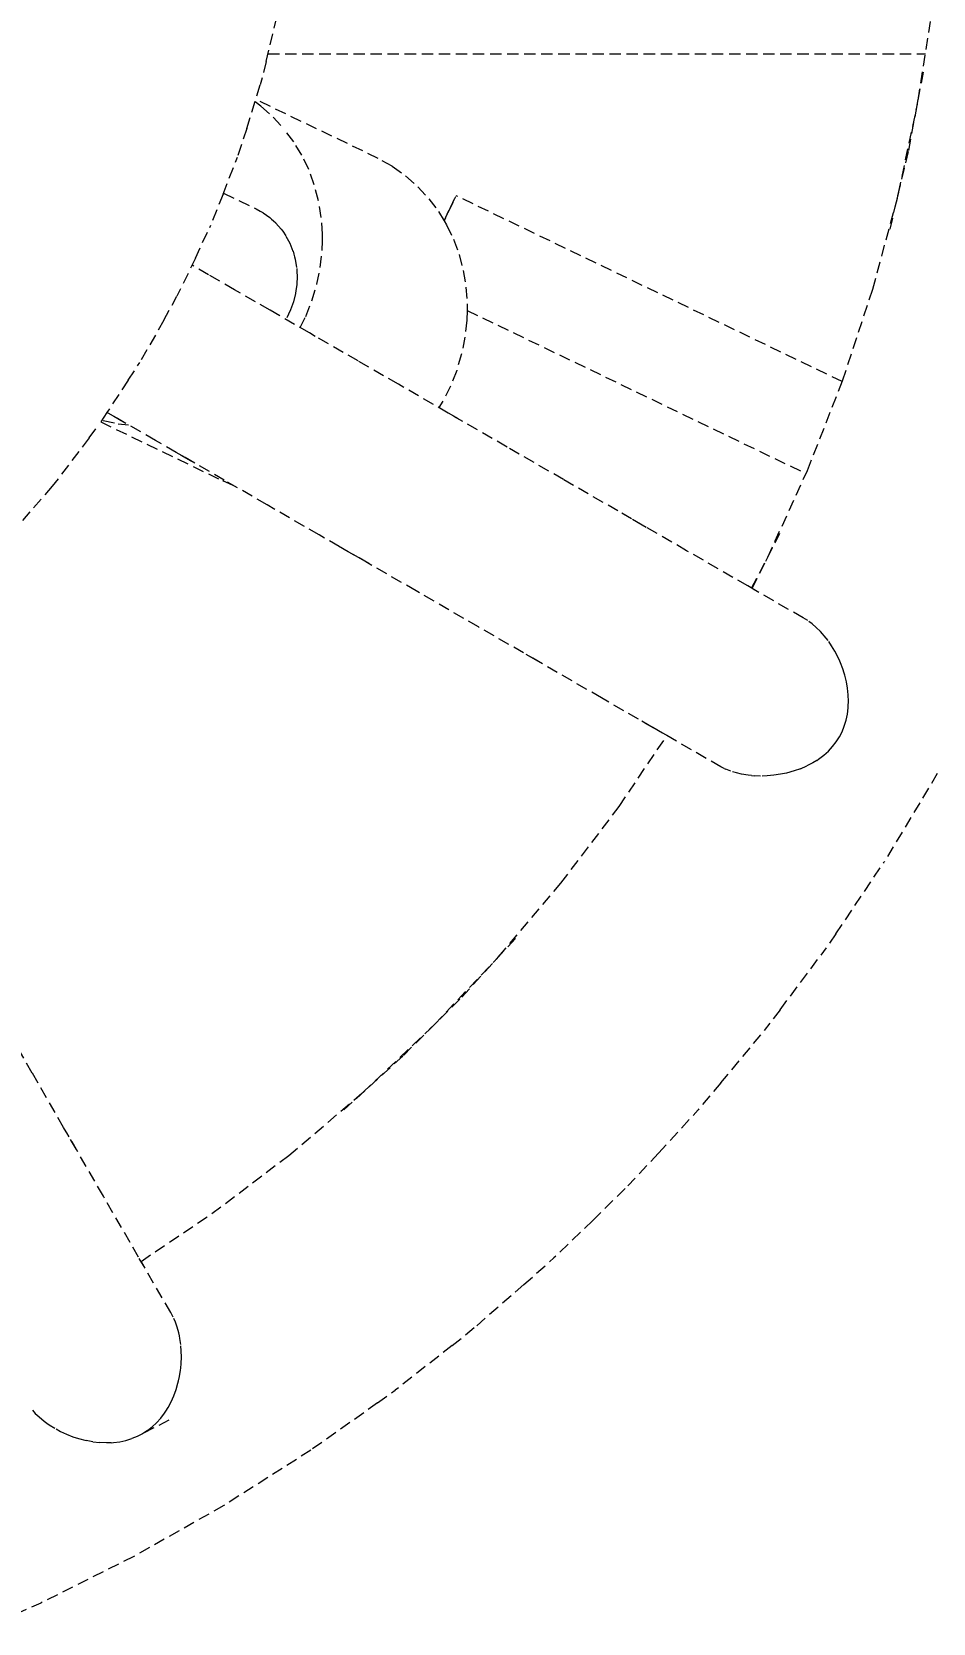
# Model space of a CAD drawing. Header units: millimetres. Extents: x -3111 to 2953, y -2449 to 2811.
# Drawn here: x 416.8 to 517.4, y -23.8 to 153.8 of the extents above; entities that cross this region are included whole.
import ezdxf

# ---------------------------------------------------------------- set-up
doc = ezdxf.new("R2010")
doc.units = ezdxf.units.MM
doc.linetypes.add('HIDDEN', pattern=[1.905, 1.27, -0.635])
for name, color, linetype in [('DIKOM_ЗОНА', 90, 'Continuous'), ('DIKOM_ОБЪЕКТ', 7, 'Continuous'), ('DIKOM_РАЗМЕР_ОБЪЕКТА', 7, 'Continuous')]:
    doc.layers.add(name, color=color, linetype=linetype)
doc.styles.add('style1', font='arialbd.ttf', dxfattribs={"width": 0.8})
doc.dimstyles.new('1-50', dxfattribs={"dimtxt": 300, "dimasz": 200, "dimexe": 100, "dimexo": 0, "dimgap": 100, "dimtad": 1, "dimtxsty": 'style1', "dimcen": 200, "dimclrd": 7, "dimclre": 7, "dimclrt": 7, "dimadec": 1, "dimazin": 2, "dimtfac": 1, "dimtmove": 0, "dimatfit": 2, "dimfxl": 0, "dimlwd": 25, "dimlwe": 18, "dimarcsym": 0})

# ---------------------------------------------------------------- blocks, each defined once
blk = doc.blocks.new('*D0')
at = {"layer": 'Defpoints', "color": 0, "transparency": 16777216}
for p in [(1362.98, 623.05), (-717.19, -260.39)]:
    blk.add_point(p, dxfattribs=at)
at = {"layer": 'DIKOM_РАЗМЕР_ОБЪЕКТА', "color": 7, "lineweight": 25, "transparency": 16777216}
for p, q in [((1362.98, 623.05), (2780.32, 1224.99)), ((-533.11, -182.21), (1178.9, 544.87))]:
    blk.add_line(p, q, dxfattribs=at)
at = {"layer": 'DIKOM_РАЗМЕР_ОБЪЕКТА', "color": 7, "transparency": 16777216}
for points in [[(1165.87, 575.55), (1191.93, 514.19), (1362.98, 623.05)], [(-546.14, -151.53), (-520.08, -212.89), (-717.19, -260.39)]]:
    blk.add_solid(points, dxfattribs=at)
at = {"layer": 'DIKOM_РАЗМЕР_ОБЪЕКТА', "color": 7, "transparency": 16777216, "insert": (2050.93, 1228.64), "char_height": 300, "attachment_point": 5, "rotation": 23.0107, "style": 'style1'}
blk.add_mtext('{\\fArial|b0|i0|c204|p34;\\H1.16667x;∅2260}', dxfattribs=at)

msp = doc.modelspace()

# ---------------------------------------------------------------- linework, layer by layer
at = {"layer": 'DIKOM_ЗОНА', "color": 3, "lineweight": 15}
msp.add_circle((322.894, 181.327), 2629.975, dxfattribs=at)
at = {"layer": 'DIKOM_ОБЪЕКТ', "color": 7, "linetype": 'HIDDEN', "lineweight": 15}
for p, q in [((515.713, 146.18), (517.332, 156.616)), ((442.963, 150.498), (444.301, 156.097)), ((443.165, 151.346), (516.514, 151.344)), ((442.963, 150.498), (442.297, 147.871)), ((514.653, 140.562), (516.327, 149.437)), ((440.79, 143.019), (442.297, 147.871)), ((442.366, 145.508), (441.706, 145.967)), ((455.442, 139.667), (441.791, 146.241)), ((513.52, 135.776), (515.621, 145.694)), ((515.592, 145.555), (515.727, 146.276)), ((442.366, 145.508), (443.738, 144.259)), ((443.738, 144.259), (444.957, 142.927)), ((440.79, 143.019), (439.735, 139.801)), ((446.024, 141.511), (444.957, 142.927)), ((446.938, 140.013), (446.024, 141.511)), ((512.572, 131.773), (514.653, 140.562)), ((438.152, 135.692), (439.735, 139.801)), ((447.701, 138.428), (446.938, 140.013)), ((456.998, 138.786), (455.442, 139.667)), ((456.998, 138.786), (458.516, 137.731)), ((448.32, 136.72), (447.701, 138.428)), ((458.516, 137.731), (459.887, 136.482)), ((438.152, 135.692), (436.629, 131.924)), ((438.19, 135.792), (441.841, 134.033)), ((448.789, 134.915), (448.32, 136.72)), ((459.887, 136.482), (461.106, 135.15)), ((461.106, 135.15), (462.173, 133.734)), ((463.78, 134.737), (463.972, 135.136)), ((464.094, 135.391), (463.831, 134.844)), ((464.094, 135.391), (463.831, 134.844)), ((464.094, 135.391), (463.972, 135.136)), ((464.094, 135.391), (463.972, 135.136)), ((507.239, 114.749), (464.147, 135.501)), ((510.646, 125.062), (513.386, 135.21)), ((513.36, 135.113), (513.547, 135.904)), ((441.843, 134.032), (442.279, 133.79)), ((442.279, 133.79), (442.572, 133.627)), ((442.632, 133.594), (443.358, 133.071)), ((449.1, 133.061), (448.789, 134.915)), ((462.173, 133.734), (462.801, 132.705)), ((463.78, 134.737), (462.801, 132.705)), ((462.801, 132.705), (463.78, 134.737)), ((462.801, 132.705), (463.185, 133.503)), ((463.185, 133.503), (463.518, 134.193)), ((463.518, 134.193), (463.78, 134.737)), ((463.78, 134.737), (463.684, 134.538)), ((435.059, 128.545), (436.629, 131.924)), ((443.367, 133.065), (443.556, 132.893)), ((443.556, 132.893), (443.783, 132.686)), ((443.783, 132.686), (444.03, 132.46)), ((444.039, 132.452), (444.623, 131.782)), ((444.639, 131.763), (444.792, 131.54)), ((444.792, 131.54), (445.154, 131.015)), ((449.24, 131.207), (449.1, 133.061)), ((462.801, 132.705), (463.088, 132.236)), ((463.088, 132.236), (463.851, 130.65)), ((445.16, 131.005), (445.453, 130.459)), ((445.453, 130.459), (445.586, 130.209)), ((445.597, 130.188), (445.94, 129.331)), ((449.202, 129.374), (449.225, 130.465)), ((449.225, 130.465), (449.24, 131.207)), ((463.851, 130.65), (464.469, 128.943)), ((435.059, 128.545), (432.993, 124.277)), ((445.945, 129.32), (446.041, 128.976)), ((446.041, 128.976), (446.12, 128.69)), ((446.12, 128.69), (446.195, 128.425)), ((446.198, 128.413), (446.352, 127.489)), ((448.986, 127.499), (449.202, 129.374)), ((464.469, 128.943), (464.939, 127.138)), ((436.527, 126.68), (434.674, 127.75)), ((439.419, 125.01), (436.527, 126.68)), ((446.361, 127.361), (446.382, 127.023)), ((446.412, 126.522), (446.371, 125.593)), ((446.382, 127.023), (446.411, 126.534)), ((448.601, 125.615), (448.986, 127.499)), ((464.939, 127.138), (465.249, 125.284)), ((443.394, 122.715), (439.419, 125.01)), ((446.23, 124.603), (445.995, 123.673)), ((446.307, 125.13), (446.231, 124.615)), ((446.37, 125.561), (446.307, 125.13)), ((448.06, 123.774), (448.601, 125.615)), ((465.249, 125.284), (465.39, 123.429)), ((507.275, 114.842), (510.646, 125.062)), ((431.524, 121.606), (432.993, 124.277)), ((447.769, 120.189), (443.394, 122.715)), ((445.659, 122.746), (445.441, 122.293)), ((445.877, 123.348), (445.663, 122.758)), ((445.991, 123.662), (445.877, 123.348)), ((447.374, 122.022), (448.06, 123.774)), ((465.374, 122.687), (465.352, 121.597)), ((465.39, 123.429), (465.374, 122.687)), ((465.375, 122.7), (503.195, 104.487)), ((431.524, 121.606), (428.843, 116.897)), ((445.441, 122.293), (445.242, 121.879)), ((446.746, 120.78), (447.374, 122.022)), ((465.352, 121.597), (465.135, 119.721)), ((448.434, 119.805), (447.769, 120.189)), ((453.199, 117.054), (448.434, 119.805)), ((465.135, 119.721), (464.751, 117.839)), ((464.751, 117.839), (464.21, 115.996)), ((427.56, 114.903), (428.843, 116.897)), ((457.704, 114.453), (453.199, 117.054)), ((464.21, 115.996), (463.523, 114.245)), ((427.56, 114.903), (425.185, 111.309)), ((463.256, 111.248), (457.704, 114.453)), ((463.523, 114.245), (462.681, 112.58)), ((503.348, 104.821), (507.275, 114.842)), ((462.681, 112.58), (462.222, 111.845)), ((425.185, 111.309), (424.199, 109.817)), ((437.685, 103.873), (424.475, 110.235)), ((424.768, 110.406), (426.447, 110.044)), ((427.036, 110.24), (425.185, 111.308)), ((426.355, 110.633), (425.389, 111.19)), ((430.603, 108.18), (426.355, 110.633)), ((464.406, 110.584), (463.256, 111.248)), ((469.83, 107.452), (463.901, 110.875)), ((423.182, 108.462), (419.083, 103.07)), ((423.182, 108.462), (424.199, 109.817)), ((426.447, 110.044), (427.584, 109.923)), ((434.573, 105.888), (430.603, 108.18)), ((433.902, 106.275), (432.903, 106.853)), ((476.139, 103.81), (469.83, 107.452)), ((438.277, 103.749), (433.902, 106.275)), ((498.932, 95.154), (503.348, 104.821)), ((419.083, 103.07), (413.518, 96.689)), ((439.281, 103.165), (437.685, 103.873)), ((443.048, 100.995), (438.277, 103.749)), ((482.201, 100.31), (476.139, 103.81)), ((448.864, 97.637), (443.048, 100.995)), ((485.374, 98.477), (482.201, 100.31)), ((489.874, 95.88), (482.821, 99.952)), ((497.188, 91.658), (500.279, 97.852)), ((454.41, 94.436), (448.864, 97.637)), ((453.765, 94.808), (451.013, 96.397)), ((459.701, 91.38), (453.765, 94.808)), ((496.688, 91.946), (489.874, 95.88)), ((497.125, 91.694), (498.772, 94.833)), ((498.703, 94.7), (498.969, 95.235)), ((466.647, 87.37), (459.701, 91.38)), ((497.741, 91.338), (496.688, 91.946)), ((502.89, 88.374), (497.29, 91.598)), ((473.33, 83.512), (466.647, 87.37)), ((503.381, 88.073), (502.89, 88.374)), ((503.863, 87.722), (503.526, 87.973)), ((504.335, 87.321), (503.863, 87.722)), ((504.794, 86.872), (504.335, 87.321)), ((505.032, 86.614), (504.794, 86.872)), ((505.233, 86.38), (505.032, 86.614)), ((505.648, 85.848), (505.233, 86.38)), ((506.04, 85.277), (505.729, 85.736)), ((506.405, 84.67), (506.04, 85.277)), ((472.709, 83.87), (471.964, 84.3)), ((480.382, 79.44), (472.709, 83.87)), ((506.739, 84.031), (506.405, 84.67)), ((506.958, 83.551), (506.739, 84.031)), ((507.034, 83.368), (506.958, 83.551)), ((507.293, 82.679), (507.034, 83.368)), ((507.449, 82.201), (507.293, 82.679)), ((507.516, 81.97), (507.449, 82.201)), ((507.694, 81.246), (507.516, 81.97)), ((507.82, 80.518), (507.694, 81.246)), ((507.895, 79.785), (507.82, 80.518)), ((487.798, 75.159), (480.382, 79.44)), ((507.808, 77.621), (507.895, 78.324)), ((507.923, 79.05), (507.895, 79.785)), ((507.895, 78.324), (507.912, 78.577)), ((507.912, 78.577), (507.923, 79.05)), ((487.196, 75.506), (484.883, 76.842)), ((507.463, 76.295), (507.662, 76.945)), ((507.662, 76.945), (507.808, 77.621)), ((482.341, 67.338), (487.665, 75.235)), ((493.697, 71.748), (487.196, 75.506)), ((506.563, 74.541), (506.912, 75.083)), ((506.912, 75.083), (507.212, 75.673)), ((507.212, 75.673), (507.463, 76.295)), ((504.595, 72.612), (505.178, 73.05)), ((505.178, 73.05), (505.695, 73.52)), ((505.695, 73.52), (506.157, 74.018)), ((506.157, 74.018), (506.563, 74.541)), ((494.057, 71.57), (493.697, 71.748)), ((494.057, 71.57), (494.237, 71.49)), ((494.812, 71.267), (494.237, 71.49)), ((495.419, 71.081), (494.974, 71.213)), ((495.985, 70.946), (495.419, 71.081)), ((501.014, 71.059), (500.356, 70.924)), ((501.853, 71.288), (501.014, 71.059)), ((502.566, 71.541), (501.853, 71.288)), ((502.566, 71.541), (503.275, 71.854)), ((503.955, 72.211), (503.275, 71.854)), ((504.393, 72.477), (503.955, 72.211)), ((504.393, 72.477), (504.595, 72.612)), ((496.721, 70.823), (495.985, 70.946)), ((497.094, 70.781), (496.721, 70.823)), ((497.094, 70.781), (497.413, 70.755)), ((498.131, 70.728), (497.413, 70.755)), ((498.866, 70.746), (498.298, 70.728)), ((499.597, 70.809), (498.866, 70.746)), ((500.356, 70.924), (499.597, 70.809)), ((517.839, 70.995), (511.901, 61.105)), ((475.844, 58.759), (482.341, 67.338)), ((506.52, 53.106), (511.901, 61.105)), ((468.909, 50.576), (475.844, 58.759)), ((470.76, 52.606), (464.674, 45.932)), ((500.308, 44.64), (505.462, 51.535)), ((506.52, 53.106), (505.462, 51.535)), ((461.719, 42.976), (468.838, 50.497)), ((468.715, 50.368), (468.968, 50.645)), ((458.288, 39.545), (464.674, 45.932)), ((500.308, 44.64), (498.538, 42.308)), ((416.85, 37.573), (413.207, 43.881)), ((461.158, 42.42), (461.8, 43.062)), ((453.725, 35.385), (461.244, 42.502)), ((493.706, 36.474), (498.538, 42.308)), ((451.614, 33.459), (458.288, 39.545)), ((420.35, 31.511), (416.85, 37.573)), ((493.706, 36.474), (491.149, 33.451)), ((445.461, 28.376), (453.643, 35.309)), ((453.575, 35.252), (453.852, 35.505)), ((486.729, 28.627), (491.149, 33.451)), ((421.767, 29.055), (420.35, 31.511)), ((424.78, 23.838), (420.708, 30.89)), ((486.729, 28.627), (483.313, 24.985)), ((436.881, 21.879), (445.461, 28.376)), ((479.392, 21.115), (483.313, 24.985)), ((428.714, 17.024), (424.78, 23.838)), ((428.985, 16.555), (436.881, 21.879)), ((479.392, 21.115), (475.052, 16.935)), ((429.431, 15.783), (428.714, 17.024)), ((432.299, 10.829), (429.061, 16.422)), ((471.71, 13.956), (475.052, 16.935)), ((471.71, 13.956), (466.388, 9.32)), ((432.574, 10.323), (432.299, 10.829)), ((432.815, 9.778), (432.649, 10.164)), ((433.024, 9.195), (432.815, 9.778)), ((433.197, 8.578), (433.024, 9.195)), ((463.702, 7.165), (466.388, 9.32)), ((433.274, 8.233), (433.197, 8.578)), ((433.331, 7.931), (433.274, 8.233)), ((433.425, 7.262), (433.331, 7.931)), ((433.478, 6.572), (433.439, 7.125)), ((463.702, 7.165), (457.343, 2.161)), ((433.461, 5.144), (433.491, 5.864)), ((433.491, 5.864), (433.478, 6.572)), ((433.161, 3.204), (433.265, 3.696)), ((433.265, 3.696), (433.385, 4.421)), ((433.385, 4.421), (433.41, 4.619)), ((433.41, 4.619), (433.461, 5.144)), ((432.641, 1.561), (432.896, 2.255)), ((432.896, 2.255), (433.103, 2.97)), ((433.103, 2.97), (433.161, 3.204)), ((455.384, 0.756), (457.343, 2.161)), ((431.75, -0.166), (431.995, 0.238)), ((431.995, 0.238), (432.339, 0.889)), ((432.339, 0.889), (432.641, 1.561)), ((455.384, 0.756), (447.942, -4.523)), ((416.863, -0.075), (417.182, -0.412)), ((417.182, -0.412), (417.605, -0.811)), ((417.605, -0.811), (418.181, -1.286)), ((418.181, -1.286), (418.484, -1.509)), ((418.484, -1.509), (418.747, -1.691)), ((418.747, -1.691), (419.355, -2.073)), ((432.102, -1.18), (428.563, -2.987)), ((432.102, -1.18), (429.137, -2.692)), ((430.22, -1.918), (430.718, -1.454)), ((430.718, -1.454), (431.182, -0.942)), ((431.182, -0.942), (431.609, -0.377)), ((431.609, -0.377), (431.75, -0.166)), ((419.5, -2.157), (420.001, -2.426)), ((420.001, -2.426), (420.665, -2.736)), ((420.665, -2.736), (421.379, -3.016)), ((421.379, -3.016), (422.017, -3.228)), ((422.017, -3.228), (422.858, -3.449)), ((423.602, -3.586), (422.858, -3.449)), ((426.618, -3.585), (427.302, -3.437)), ((427.302, -3.437), (427.951, -3.236)), ((428.563, -2.987), (427.951, -3.236)), ((429.137, -2.692), (428.563, -2.987)), ((429.692, -2.331), (429.137, -2.692)), ((429.692, -2.331), (430.22, -1.918)), ((423.602, -3.586), (424.373, -3.67)), ((425.14, -3.701), (424.373, -3.67)), ((425.653, -3.689), (425.14, -3.701)), ((425.653, -3.689), (425.895, -3.674)), ((425.895, -3.674), (426.618, -3.585)), ((447.942, -4.523), (438.209, -10.714)), ((438.209, -10.714), (428.169, -16.395)), ((428.169, -16.395), (417.852, -21.553)), ((409.812, -25.082), (417.852, -21.553))]:
    msp.add_line(p, q, dxfattribs=at)

# ---------------------------------------------------------------- dimensions: what is measured, and where the dimension line sits
at = {"layer": 'DIKOM_РАЗМЕР_ОБЪЕКТА'}
dim = msp.add_diameter_dim_2p(p1=(-717.193, -260.394), p2=(1362.983, 623.048), text='{\\fArial|b0|i0|c204|p34;\\H1.16667x;<>}', dimstyle='1-50', dxfattribs=at)
dim.commit()
dim.dimension.update_dxf_attribs({"geometry": '*D0', "text_midpoint": (2163.697, 963.108), "dimtype": 163})

doc.saveas('drawing.dxf')
